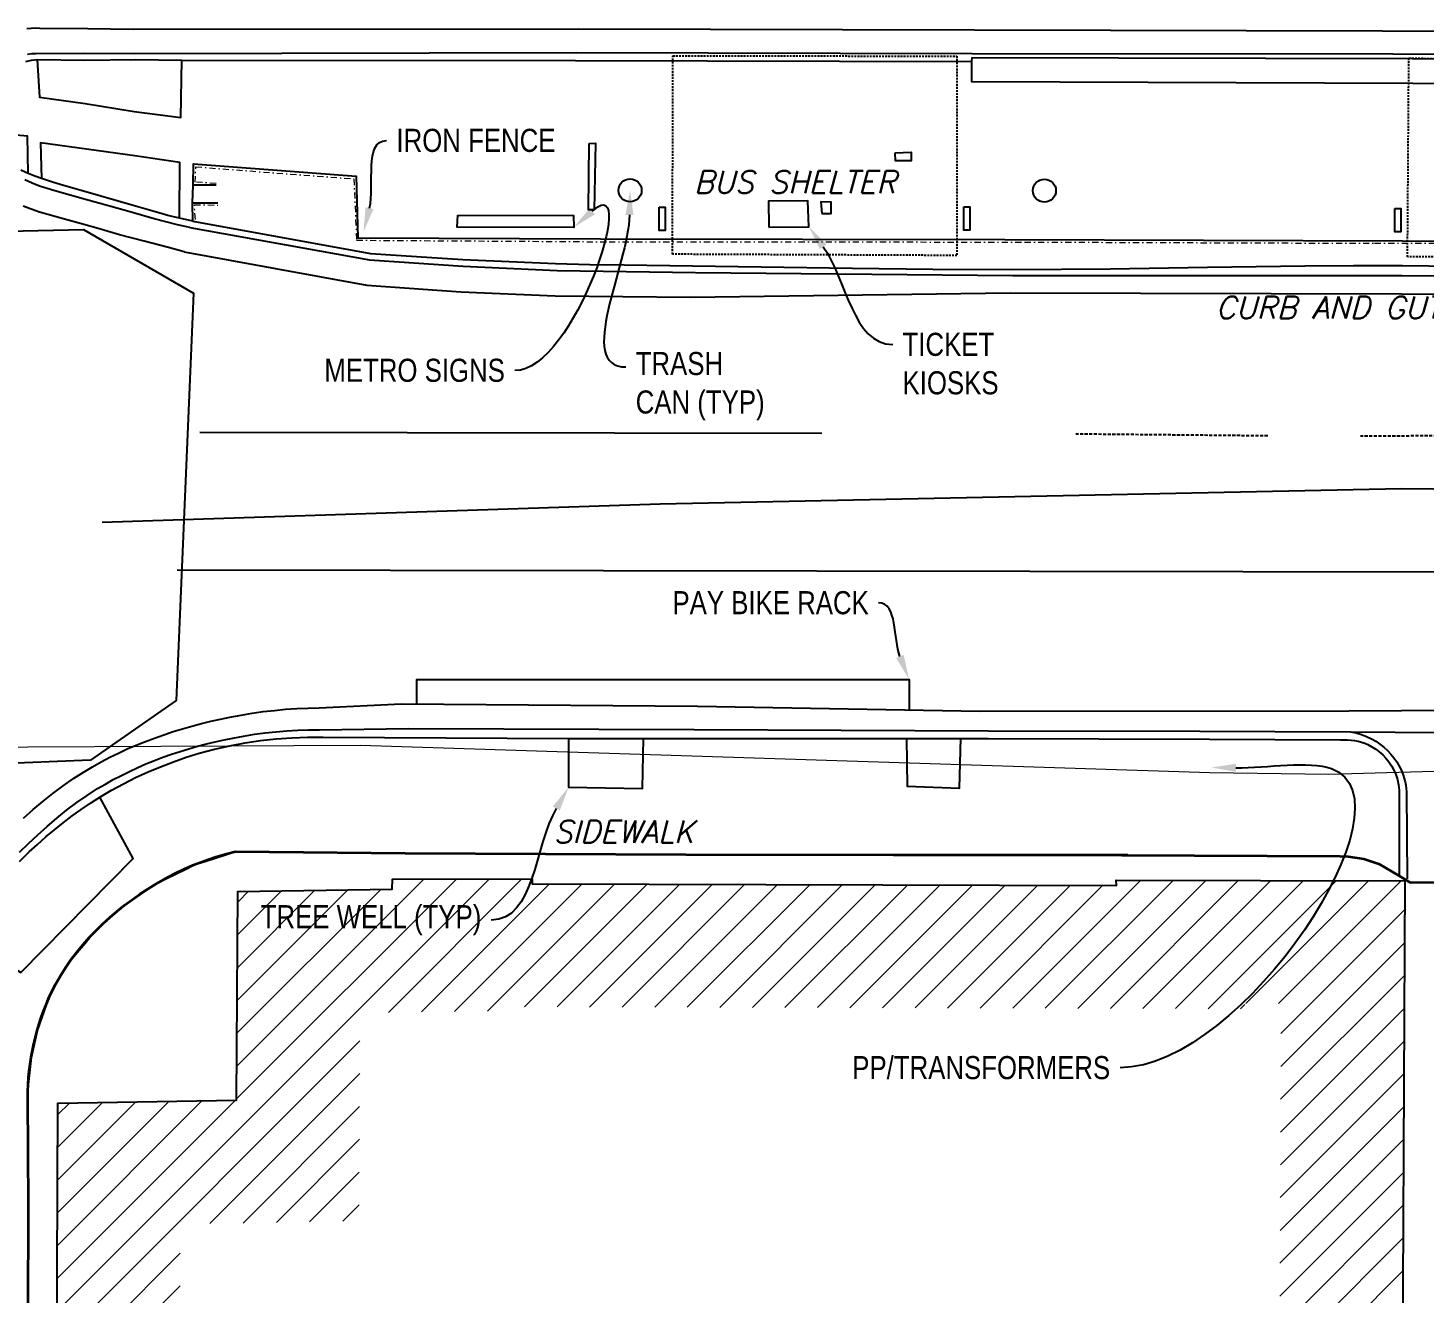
# Model space of a CAD drawing. Header units: feet. Extents: x 6441334 to 6442104, y 1883534 to 1884360.
# Drawn here: x 6441775.2 to 6441888.6, y 1883830.6 to 1883933.4 of the extents above; entities that cross this region are included whole.
import ezdxf
from ezdxf import colors
from ezdxf.entities.mleader import LeaderData, LeaderLine
from ezdxf.lldxf.tags import DXFTag
from ezdxf.math import Vec2, Vec3

# ---------------------------------------------------------------- set-up
doc = ezdxf.new("R2010")
doc.units = ezdxf.units.FT
doc.header["$MEASUREMENT"] = 0
doc.linetypes.add('DASHDOT', pattern=[1, 0.5, -0.25, 0, -0.25])
doc.linetypes.add('DASHED2', pattern=[0.375, 0.25, -0.125])
for name, color, linetype, lineweight in [('V-DETL-PATT-BLDG-', 253, 'Continuous', 13), ('VF-BLDG-LINE-', 253, 'Continuous', 25), ('VF-BLDG-OVHD-LINE-', 253, 'DASHED2', 25), ('VF-ELEC-OVHD-LINE-', 253, 'OVERHEADELECTRIC', 15), ('VF-ROAD-CRWN-LINE-', 253, 'Continuous', 25), ('VF-ROAD-STRP-WHIT-LINE-', 253, 'Continuous', 25), ('VF-TOPO-BRKL-LINE-', 253, 'DASHDOT', 13), ('VF-TOPO-CONC-EDGE-LINE-', 253, 'Continuous', 25), ('VF-TOPO-CONC-GTFL-LINE-', 253, 'Continuous', 25), ('VF-TOPO-CONC-LIPG-LINE-', 253, 'Continuous', 25), ('VF-TOPO-CONC-TBCB-LINE-', 253, 'Continuous', 25), ('VF-TOPO-CONC-TBWK-LINE-', 253, 'Continuous', 35), ('VF-TOPO-TEXT-', 253, 'Continuous', 25)]:
    doc.layers.add(name, color=color, linetype=linetype, lineweight=lineweight)
doc.layers.add('VF-TINN-DSRF-BNDY-', color=253, linetype='Continuous', lineweight=25, plot=False)
doc.styles.add('CG-Boundary', font='simplex.shx', dxfattribs={"oblique": 15, "height": 0.115})
doc.styles.add('NCS1-Anno', font='arial.ttf', dxfattribs={"width": 0.8, "height": 0.1})
doc.styles.get("Standard").update_dxf_attribs({"font": 'arial.ttf'})
tags = doc.linetypes.add('OVERHEADELECTRIC', pattern='A,1,-0.03,["OE",Standard,S=0.08,R=0,X=0,Y=-0.04],-0.16,1', length=2.19).pattern_tags.tags
tags[6] = DXFTag(74, 10)

msp = doc.modelspace()

# ---------------------------------------------------------------- hatches: boundary and pattern name
at = {"layer": 'V-DETL-PATT-BLDG-'}
h = msp.add_hatch(dxfattribs=at)
h.set_pattern_fill('ANSI31', color=256, scale=15)
h.set_pattern_definition([(45, (0, 0), (-1.3258252147, 1.3258252147), [])])
h.paths.add_polyline_path([(6441887.07, 1883864.09), (6441863.62, 1883864.13), (6441863.64, 1883863.72), (6441816.17, 1883863.85), (6441816.16, 1883864.24), (6441804.82, 1883864.22), (6441804.8, 1883863.4), (6441792.25, 1883863.23), (6441792.15, 1883846.28), (6441777.64, 1883846.02), (6441777.37, 1883784.19), (6441776.96, 1883784.03), (6441776.93, 1883758.96), (6441778.32, 1883758.96), (6441778.33, 1883757.28), (6441782.31, 1883757.27), (6441782.1, 1883756.93), (6441781.42, 1883750.62), (6441781.06, 1883750.72), (6441779.73, 1883739.2), (6441781.87, 1883739.12), (6441781.94, 1883735.7), (6441778.21, 1883735.68), (6441778.21, 1883733.34), (6441777.27, 1883733.32), (6441776.42, 1883684.59), (6441776.31, 1883658.83), (6441781, 1883658.82), (6441780.98, 1883658.01), (6441783, 1883657.98), (6441782.97, 1883651.79), (6441783.64, 1883651.72), (6441784.93, 1883643.74), (6441784.99, 1883634.51), (6441781.28, 1883634.41), (6441781.26, 1883633.62), (6441777.79, 1883633.6), (6441777.66, 1883617.68), (6441783.28, 1883617.59), (6441783.23, 1883600.38), (6441777.64, 1883600.25), (6441777.62, 1883588.21), (6441776.89, 1883587.62), (6441776.38, 1883586.82), (6441776.13, 1883585.91), (6441776.22, 1883584.76), (6441776.74, 1883583.72), (6441777.6, 1883582.94), (6441777.68, 1883568.2), (6441787.68, 1883568.26), (6441787.6, 1883583.48), (6441787.61, 1883583.49), (6441787.62, 1883590.48), (6441793.2, 1883590.61), (6441793.3, 1883624.73), (6441795.04, 1883624.77), (6441794.93, 1883644.58), (6441792.99, 1883656.5), (6441793.04, 1883667.79), (6441791.3, 1883667.82), (6441791.33, 1883668.81), (6441786.35, 1883668.82), (6441786.42, 1883684.48), (6441787.1, 1883723.45), (6441788.2, 1883723.47), (6441788.2, 1883725.75), (6441792.12, 1883725.78), (6441791.69, 1883748.8), (6441791.29, 1883748.81), (6441791.79, 1883753.55), (6441800.44, 1883767.2), (6441788.27, 1883767.24), (6441788.26, 1883768.97), (6441786.94, 1883768.97), (6441786.95, 1883777.16), (6441787.34, 1883777.31), (6441787.59, 1883836.2), (6441802.1, 1883836.45), (6441802.19, 1883853.37), (6441814.57, 1883853.53), (6441814.58, 1883853.85), (6441874.08, 1883853.69), (6441874.06, 1883854.12), (6441877.02, 1883854.11), (6441876.78, 1883803.57), (6441886.78, 1883803.52)])

# ---------------------------------------------------------------- linework, layer by layer
at = {"layer": 'VF-BLDG-LINE-'}
for points in [[(6441820.8, 1883923.99), (6441821.3, 1883924.02), (6441821.2, 1883918.61), (6441820.74, 1883918.61), (6441820.8, 1883923.99)], [(6441845.67, 1883923.22), (6441846.96, 1883923.29), (6441846.96, 1883922.58), (6441845.7, 1883922.57), (6441845.67, 1883923.22)], [(6441835.4, 1883917.19), (6441838.66, 1883917.22), (6441838.57, 1883919.32), (6441835.37, 1883919.31), (6441835.4, 1883917.19)], [(6441839.69, 1883918.3), (6441840.47, 1883918.29), (6441840.45, 1883919.22), (6441839.63, 1883919.26), (6441839.69, 1883918.3)], [(6441810.12, 1883918.17), (6441819.52, 1883918.14), (6441819.54, 1883917.17), (6441810.08, 1883917.2), (6441810.12, 1883918.17)]]:
    msp.add_lwpolyline(points, close=True, dxfattribs=at)
for points in [[(6441826.48, 1883918.81), (6441826.98, 1883918.81), (6441826.98, 1883916.91), (6441826.48, 1883916.91), (6441826.48, 1883918.81)], [(6441851.23, 1883918.84), (6441851.73, 1883918.84), (6441851.73, 1883916.94), (6441851.23, 1883916.94), (6441851.23, 1883918.84)], [(6441886.25, 1883918.7), (6441886.75, 1883918.7), (6441886.75, 1883916.8), (6441886.25, 1883916.8), (6441886.25, 1883918.7)], [(6441781.42, 1883750.62), (6441782.1, 1883756.93), (6441782.31, 1883757.27), (6441778.33, 1883757.28), (6441778.32, 1883758.96), (6441776.93, 1883758.96), (6441776.96, 1883784.03), (6441777.37, 1883784.19), (6441777.64, 1883846.02), (6441792.15, 1883846.28), (6441792.25, 1883863.23), (6441804.8, 1883863.4), (6441804.82, 1883864.22), (6441816.16, 1883864.24), (6441816.17, 1883863.85), (6441863.64, 1883863.72), (6441863.62, 1883864.13), (6441887.07, 1883864.09), (6441886.78, 1883803.52)]]:
    msp.add_lwpolyline(points, dxfattribs=at)
for centre, radius in [((6441824.12, 1883920.18), 0.937), ((6441857.79, 1883920.16), 0.932)]:
    msp.add_circle(centre, radius, dxfattribs=at)
at = {"layer": 'VF-BLDG-OVHD-LINE-', "ltscale": 0.6}
for p, q in [((6441827.57, 1883914.99, 662.24), (6441827.6, 1883931.12, 665.65)), ((6441827.6, 1883931.12, 665.65), (6441850.66, 1883931.08, 665.56)), ((6441850.66, 1883931.08, 665.56), (6441850.68, 1883914.89, 665.34)), ((6441887.29, 1883914.77, 662.05), (6441887.4, 1883930.91, 665.62)), ((6441887.4, 1883930.91, 665.62), (6441910.39, 1883930.83, 665.81)), ((6441850.68, 1883914.89, 665.34), (6441827.57, 1883914.99, 662.24)), ((6441910.37, 1883914.75, 662.09), (6441887.29, 1883914.77, 662.05))]:
    msp.add_line(p, q, dxfattribs=at)
at = {"layer": 'VF-ELEC-OVHD-LINE-'}
msp.add_lwpolyline([(6441520.87, 1883874.99), (6441672.44, 1883874.45), (6441802.22, 1883875.12), (6441871.23, 1883872.9), (6441880.86, 1883872.76), (6441911.29, 1883873.63)], dxfattribs=at)
at = {"layer": 'VF-ROAD-CRWN-LINE-'}
msp.add_lwpolyline([(6442002.4, 1883896.54), (6441944.07, 1883895.34), (6441886.8, 1883895.92), (6441826.57, 1883894.7), (6441781.22, 1883893.21)], dxfattribs=at)
at = {"layer": 'VF-ROAD-STRP-WHIT-LINE-'}
for p, q in [((6441839.71, 1883900.42, 651.53), (6441789.16, 1883900.5, 651.87)), ((6441933.42, 1883889.09, 651.15), (6441787.31, 1883889.33, 651.76))]:
    msp.add_line(p, q, dxfattribs=at)
msp.add_polyline3d([(6441772.21, 1883873.57, 651.2), (6441773.59, 1883916.87, 652.42), (6441779.71, 1883916.99, 652.35), (6441788.66, 1883911.83, 652.01), (6441787.25, 1883878.73, 651.19), (6441780.27, 1883873.9, 651.04), (6441772.21, 1883873.57, 651.2)], close=True, dxfattribs=at)
at = {"layer": 'VF-ROAD-STRP-WHIT-LINE-', "linetype": 'DASHED2'}
for points in [[(6441875.93, 1883900.23, 651.37), (6441860.33, 1883900.38, 651.45), (6441860.33, 1883900.38, 651.45)], [(6441901.68, 1883900.24, 651.29), (6441901.68, 1883900.24, 651.29), (6441883.48, 1883900.22, 651.35)]]:
    msp.add_polyline3d(points, dxfattribs=at)
at = {"layer": 'VF-TINN-DSRF-BNDY-'}
msp.add_polyline3d([(6441775.22, 1883828.83, 651.16), (6441775.24, 1883837.77, 651.34), (6441775.2, 1883846.43, 651.42), (6441775.22, 1883846.99, 651.42), (6441775.25, 1883847.54, 651.41), (6441775.49, 1883849.74, 651.4), (6441775.97, 1883851.92, 651.39), (6441776.7, 1883854.02, 651.38), (6441776.91, 1883854.53, 651.37), (6441777.12, 1883855.04, 651.37), (6441777.48, 1883855.71, 651.37), (6441777.85, 1883856.39, 651.38), (6441778.27, 1883857.03, 651.39), (6441778.7, 1883857.67, 651.39), (6441779.2, 1883858.26, 651.4), (6441779.7, 1883858.85, 651.4), (6441780.21, 1883859.45, 651.41), (6441780.71, 1883860.03, 651.41), (6441780.72, 1883860.04, 651.41), (6441781.3, 1883860.56, 651.42), (6441781.89, 1883861.08, 651.42), (6441782.48, 1883861.59, 651.43), (6441783.06, 1883862.11, 651.43), (6441783.71, 1883862.55, 651.44), (6441784.35, 1883862.98, 651.45), (6441784.99, 1883863.42, 651.45), (6441785.62, 1883863.85, 651.46), (6441786.4, 1883864.24, 651.46), (6441787.18, 1883864.63, 651.47), (6441787.96, 1883865.01, 651.48), (6441788.75, 1883865.4, 651.49), (6441789.58, 1883865.67, 651.49), (6441790.41, 1883865.94, 651.5), (6441791.24, 1883866.21, 651.51), (6441792.07, 1883866.47, 651.52), (6441805.84, 1883866.33, 651.58), (6441805.86, 1883866.33, 651.58), (6441828.65, 1883866.22, 651.52), (6441828.67, 1883866.22, 651.52), (6441845.52, 1883866.21, 651.46), (6441845.53, 1883866.21, 651.46), (6441864.07, 1883866.16, 651.52), (6441881.78, 1883866.1, 651.36), (6441882.46, 1883866.05, 651.35), (6441883.73, 1883865.87, 651.37), (6441884.95, 1883865.47, 651.38), (6441886.6, 1883864.49, 651.45), (6441887.51, 1883863.96, 651.56), (6441897.85, 1883864.01, 651.24)], dxfattribs=at)
at = {"layer": 'VF-TOPO-BRKL-LINE-'}
for points in [[(6441790.48, 1883920.75), (6441788.79, 1883920.84), (6441788.84, 1883922.09), (6441801.68, 1883921.11), (6441801.9, 1883916.13), (6441822.42, 1883916), (6441856.18, 1883915.98), (6441884.62, 1883915.88), (6441903.03, 1883915.87), (6441939.6, 1883915.7), (6441973.24, 1883915.6), (6441998.21, 1883915.53)], [(6441788.8, 1883917.82), (6441788.72, 1883919.01), (6441790.63, 1883918.98)], [(6441769.71, 1883859.69), (6441774.61, 1883856.63), (6441783.75, 1883865.9), (6441781.03, 1883870.88)]]:
    msp.add_lwpolyline(points, dxfattribs=at)
for points in [[(6441790.48, 1883920.75, 652.46), (6441788.79, 1883920.84, 652.48), (6441788.84, 1883922.09, 652.46), (6441801.68, 1883921.11, 652.74), (6441801.9, 1883916.13, 651.97), (6441822.42, 1883916, 651.56), (6441856.18, 1883915.98, 651.41), (6441884.62, 1883915.88, 651.29), (6441903.03, 1883915.87, 651.24), (6441939.6, 1883915.7, 651.1), (6441973.24, 1883915.6, 650.98), (6441998.21, 1883915.53, 650.89)], [(6441788.8, 1883917.82, 652.2), (6441788.72, 1883919.01, 652.27), (6441790.63, 1883918.98, 652.34)]]:
    msp.add_polyline3d(points, dxfattribs=at)
at = {"layer": 'VF-TOPO-CONC-EDGE-LINE-'}
for p, q in [((6441790.5, 1883920.59, 652.6), (6441788.62, 1883920.6, 652.61)), ((6441788.56, 1883919.18, 652.51), (6441790.64, 1883919.18, 652.59))]:
    msp.add_line(p, q, dxfattribs=at)
for points in [[(6441775.96, 1883930.8, 652.95), (6441776.15, 1883927.74, 652.83), (6441779.86, 1883927.23, 652.46), (6441783.84, 1883926.6, 652.45), (6441787.61, 1883926.09, 652.74), (6441787.71, 1883930.75, 652.97)], [(6441851.89, 1883930.97, 652.84), (6441851.86, 1883930.64, 652.85), (6441851.87, 1883929.02, 652.88), (6441887.73, 1883928.9, 652.73), (6441920.46, 1883928.8, 652.61), (6441943.25, 1883928.76, 652.53), (6441972.77, 1883928.64, 652.4), (6442001.81, 1883928.65, 652.3), (6442001.83, 1883930.57, 652.26)], [(6441851.89, 1883930.97, 652.84), (6441887.66, 1883930.89, 652.7), (6441920.48, 1883930.75, 652.6), (6441943.07, 1883930.75, 652.47), (6441972.65, 1883930.61, 652.41), (6442001.83, 1883930.57, 652.26)], [(6441775.21, 1883921.54, 652.78), (6441775.15, 1883924.59, 652.81), (6441771.42, 1883924.9, 652.86)], [(6441787.51, 1883917.91, 652.4), (6441787.55, 1883922.45, 652.65), (6441783.87, 1883922.99, 652.33), (6441776.23, 1883924.05, 652.78), (6441776.3, 1883921.14, 652.72)], [(6441788.6, 1883917.68, 652.36), (6441788.56, 1883919.18, 652.51), (6441788.62, 1883920.6, 652.61), (6441788.65, 1883922.33, 652.72), (6441801.87, 1883921.34, 653.1), (6441802, 1883916.31, 653.23), (6441821.71, 1883916.25, 653.21), (6441854.58, 1883916.2, 653.1), (6441903.02, 1883916.03, 652.91), (6441973.37, 1883915.78, 652.65), (6442001.1, 1883915.81, 652.57)], [(6441882.67, 1883876.19, 650.5), (6441883.11, 1883876.1, 650.54), (6441883.54, 1883875.98, 650.58), (6441883.96, 1883875.82, 650.62), (6441884.37, 1883875.63, 650.66), (6441884.71, 1883875.43, 650.7), (6441885.05, 1883875.2, 650.73), (6441885.36, 1883874.95, 650.77), (6441885.66, 1883874.68, 650.8), (6441885.94, 1883874.39, 650.84), (6441886.19, 1883874.08, 650.87), (6441886.42, 1883873.75, 650.91), (6441886.62, 1883873.41, 650.94), (6441886.74, 1883873.17, 650.97), (6441886.85, 1883872.92, 651), (6441886.95, 1883872.66, 651.03), (6441887.03, 1883872.4, 651.06), (6441887.1, 1883872.13, 651.09), (6441887.15, 1883871.87, 651.12), (6441887.19, 1883871.6, 651.15), (6441887.22, 1883871.33, 651.18), (6441887.26, 1883864.26, 651.55)], [(6441819.13, 1883875.64, 651.21), (6441819.13, 1883871.69, 651.39), (6441825.12, 1883871.6, 651.39), (6441825.21, 1883875.66, 651.25)], [(6441846.57, 1883875.65, 651.22), (6441846.63, 1883871.77, 651.17), (6441850.9, 1883871.62, 651.17), (6441850.99, 1883875.68, 651.03)], [(6441769.71, 1883859.69, 651.13), (6441774.61, 1883856.63, 651.32), (6441783.75, 1883865.9, 651.41), (6441781.03, 1883870.88, 651.27)]]:
    msp.add_polyline3d(points, dxfattribs=at)
at = {"layer": 'VF-TOPO-CONC-GTFL-LINE-'}
for points in [[(6441775.17, 1883931.25, 652.45), (6441775.51, 1883931.29, 652.45), (6441775.85, 1883931.3, 652.45), (6441779.81, 1883931.32, 652.47), (6441783.87, 1883931.31, 652.46), (6441819.75, 1883931.39, 652.3), (6441851.91, 1883931.3, 652.24), (6441886.09, 1883931.28, 652.1), (6441920.47, 1883931.09, 651.98)], [(6441788.34, 1883917.15, 651.86), (6441787.34, 1883917.38, 651.87), (6441786.4, 1883917.61, 651.9), (6441785.46, 1883917.87, 651.93), (6441783.59, 1883918.4, 652), (6441781.73, 1883918.91, 652.06), (6441779.87, 1883919.45, 652.12), (6441778.62, 1883919.8, 652.16), (6441777.37, 1883920.13, 652.19), (6441776.75, 1883920.32, 652.21), (6441776.13, 1883920.53, 652.22), (6441775.54, 1883920.76, 652.24), (6441774.95, 1883921.04, 652.26)], [(6441788.34, 1883917.15, 651.86), (6441802.95, 1883914.53, 651.39), (6441810.56, 1883914.01, 651.29), (6441818.19, 1883913.67, 651.18), (6441829.44, 1883913.5, 651.08), (6441855.21, 1883913.27, 650.99), (6441886.84, 1883913.26, 650.73), (6441903.76, 1883913.23, 650.75), (6441939.81, 1883913.14, 650.76), (6441973.83, 1883912.98, 650.77), (6442001.24, 1883912.97, 650.65)], [(6441774.51, 1883866.42, 650.77), (6441775.25, 1883867.13, 650.77), (6441776, 1883867.83, 650.78), (6441776.76, 1883868.51, 650.79), (6441777.55, 1883869.18, 650.79), (6441778.34, 1883869.82, 650.8), (6441779.16, 1883870.44, 650.81), (6441780, 1883871.02, 650.81), (6441780.86, 1883871.58, 650.82), (6441781.49, 1883871.95, 650.83), (6441782.13, 1883872.31, 650.83), (6441782.79, 1883872.65, 650.84), (6441783.45, 1883872.97, 650.85), (6441784.12, 1883873.28, 650.85), (6441784.79, 1883873.58, 650.86), (6441785.48, 1883873.86, 650.87), (6441786.17, 1883874.12, 650.87), (6441786.87, 1883874.37, 650.88), (6441787.57, 1883874.6, 650.89), (6441788.27, 1883874.82, 650.89), (6441788.98, 1883875.02, 650.9), (6441789.7, 1883875.21, 650.91), (6441790.42, 1883875.39, 650.92), (6441791.13, 1883875.55, 650.92), (6441791.85, 1883875.69, 650.93), (6441792.72, 1883875.85, 650.92), (6441793.6, 1883875.99, 650.9), (6441794.47, 1883876.1, 650.89), (6441795.35, 1883876.2, 650.88), (6441796.23, 1883876.27, 650.87), (6441797.12, 1883876.32, 650.85), (6441798, 1883876.35, 650.84), (6441798.88, 1883876.35, 650.83), (6441806.12, 1883876.47, 650.81), (6441829.33, 1883876.37, 650.72), (6441853.21, 1883876.28, 650.63), (6441870.41, 1883876.25, 650.59), (6441882.67, 1883876.19, 650.5), (6441911.78, 1883875.98, 650.41)]]:
    msp.add_polyline3d(points, dxfattribs=at)
at = {"layer": 'VF-TOPO-CONC-LIPG-LINE-', "elevation": 650.93}
msp.add_lwpolyline([(6441806.79, 1883878.45), (6441806.79, 1883880.45), (6441846.79, 1883880.45), (6441846.79, 1883877.96)], dxfattribs=at)
at = {"layer": 'VF-TOPO-CONC-LIPG-LINE-'}
for points in [[(6441775.1, 1883933.32, 652.62), (6441775.46, 1883933.36, 652.62), (6441775.82, 1883933.38, 652.63), (6441776.17, 1883933.37, 652.63), (6441780.06, 1883933.32, 652.61), (6441783.76, 1883933.28, 652.59), (6441819.92, 1883933.3, 652.42), (6441852.11, 1883933.22, 652.29), (6441885.22, 1883933.13, 652.16), (6441920.57, 1883933.05, 652.03)], [(6441787.89, 1883915.18, 652.04), (6441786.62, 1883915.54, 652.08), (6441784.64, 1883916.06, 652.11), (6441782.65, 1883916.58, 652.15), (6441781.1, 1883917.02, 652.2), (6441779.55, 1883917.47, 652.25), (6441778.18, 1883917.84, 652.29), (6441776.81, 1883918.21, 652.32), (6441776.13, 1883918.41, 652.34), (6441775.46, 1883918.64, 652.36), (6441774.81, 1883918.9, 652.38)], [(6441787.89, 1883915.18, 652.04), (6441802.74, 1883912.48, 651.6), (6441810.38, 1883911.94, 651.48), (6441818.03, 1883911.62, 651.36), (6441829.03, 1883911.51, 651.16), (6441855.01, 1883911.86, 651.01), (6441886.8, 1883911.77, 650.85), (6441903.7, 1883911.71, 650.86), (6441939.4, 1883911.6, 650.87), (6441973.68, 1883911.38, 650.81), (6442000.83, 1883911.26, 650.76)], [(6441774.85, 1883869.18, 650.85), (6441775.62, 1883869.87, 650.86), (6441776.41, 1883870.54, 650.87), (6441777.22, 1883871.18, 650.89), (6441778.05, 1883871.8, 650.9), (6441778.9, 1883872.39, 650.91), (6441779.77, 1883872.95, 650.92), (6441780.45, 1883873.36, 650.92), (6441781.14, 1883873.75, 650.93), (6441781.84, 1883874.12, 650.93), (6441782.55, 1883874.47, 650.93), (6441783.27, 1883874.8, 650.94), (6441784, 1883875.11, 650.94), (6441784.74, 1883875.41, 650.94), (6441785.48, 1883875.69, 650.95), (6441786.23, 1883875.96, 650.95), (6441786.99, 1883876.21, 650.95), (6441787.75, 1883876.44, 650.96), (6441788.52, 1883876.66, 650.96), (6441789.29, 1883876.86, 650.96), (6441790.06, 1883877.05, 650.97), (6441790.84, 1883877.22, 650.97), (6441791.61, 1883877.39, 650.97), (6441792.51, 1883877.55, 650.97), (6441793.41, 1883877.7, 650.97), (6441794.31, 1883877.83, 650.98), (6441795.22, 1883877.93, 650.98), (6441796.13, 1883878.02, 650.98), (6441797.04, 1883878.08, 650.98), (6441797.95, 1883878.12, 650.98), (6441798.86, 1883878.14, 650.98), (6441805.55, 1883878.46, 650.93), (6441829.59, 1883878.28, 650.83), (6441852.56, 1883877.86, 650.71), (6441882.51, 1883877.89, 650.59), (6441908.26, 1883878.05, 650.51)]]:
    msp.add_polyline3d(points, dxfattribs=at)
at = {"layer": 'VF-TOPO-CONC-TBCB-LINE-'}
for points in [[(6441775.02, 1883930.66, 652.98), (6441775.48, 1883930.75, 652.97), (6441775.96, 1883930.8, 652.95), (6441779.82, 1883930.75, 652.5), (6441783.92, 1883930.8, 652.47), (6441787.71, 1883930.75, 652.97), (6441819.68, 1883930.72, 652.91), (6441851.86, 1883930.64, 652.85)], [(6441788.6, 1883917.68, 652.36), (6441787.51, 1883917.91, 652.4), (6441786.56, 1883918.15, 652.31), (6441785.63, 1883918.41, 652.22), (6441783.76, 1883918.96, 652.05), (6441779.91, 1883920.05, 652.14), (6441778.1, 1883920.58, 652.43), (6441777.2, 1883920.85, 652.57), (6441776.3, 1883921.14, 652.72), (6441775.75, 1883921.33, 652.75), (6441775.21, 1883921.54, 652.78), (6441774.62, 1883921.81, 652.79)], [(6441788.6, 1883917.68, 652.36), (6441803.02, 1883915.06, 651.92), (6441806.78, 1883914.8, 651.86), (6441810.54, 1883914.57, 651.8), (6441814.3, 1883914.39, 651.74), (6441818.07, 1883914.24, 651.68), (6441820.85, 1883914.17, 651.63), (6441823.63, 1883914.12, 651.58), (6441829.19, 1883914.05, 651.48), (6441842.2, 1883913.85, 651.42), (6441848.71, 1883913.79, 651.39), (6441855.22, 1883913.76, 651.36), (6441859.18, 1883913.77, 651.35), (6441863.13, 1883913.81, 651.34), (6441871.05, 1883913.94, 651.31), (6441875, 1883914, 651.3), (6441878.96, 1883914.06, 651.28), (6441882.91, 1883914.08, 651.27), (6441886.87, 1883914.07, 651.26), (6441891.14, 1883914.02, 651.25)], [(6441774.52, 1883865.67, 650.83), (6441775.31, 1883866.44, 650.79), (6441775.97, 1883867.05, 650.85), (6441776.65, 1883867.65, 650.91), (6441777.35, 1883868.24, 650.97), (6441778.06, 1883868.81, 651.03), (6441778.78, 1883869.36, 651.09), (6441779.52, 1883869.89, 651.15), (6441780.27, 1883870.39, 651.21), (6441781.03, 1883870.88, 651.27), (6441781.99, 1883871.44, 651.27), (6441782.96, 1883871.97, 651.28), (6441783.95, 1883872.47, 651.28), (6441784.96, 1883872.93, 651.28), (6441785.98, 1883873.36, 651.29), (6441787.02, 1883873.76, 651.29), (6441788.06, 1883874.12, 651.29), (6441789.12, 1883874.45, 651.3), (6441790.35, 1883874.78, 651.29), (6441791.59, 1883875.06, 651.29), (6441792.84, 1883875.29, 651.29), (6441794.1, 1883875.48, 651.28), (6441795.37, 1883875.62, 651.28), (6441796.64, 1883875.71, 651.28), (6441797.92, 1883875.75, 651.27), (6441799.19, 1883875.75, 651.27), (6441819.13, 1883875.64, 651.21), (6441825.21, 1883875.66, 651.25), (6441838.5, 1883875.64, 651.22), (6441853.23, 1883875.66, 651.23)], [(6441853.23, 1883875.66, 651.23), (6441871.2, 1883875.6, 651.26), (6441881.85, 1883875.53, 651.22), (6441882.13, 1883875.55, 651.22), (6441882.42, 1883875.54, 651.21), (6441882.7, 1883875.52, 651.21), (6441882.99, 1883875.48, 651.2), (6441883.27, 1883875.43, 651.19), (6441883.54, 1883875.35, 651.19), (6441883.81, 1883875.26, 651.18), (6441884.07, 1883875.15, 651.18), (6441884.39, 1883874.98, 651.18), (6441884.71, 1883874.79, 651.19), (6441885, 1883874.56, 651.2), (6441885.28, 1883874.31, 651.2), (6441885.54, 1883874.04, 651.21), (6441885.77, 1883873.75, 651.22), (6441885.98, 1883873.44, 651.22), (6441886.15, 1883873.12, 651.23), (6441886.33, 1883872.72, 651.25), (6441886.47, 1883872.31, 651.27), (6441886.56, 1883871.88, 651.3), (6441886.62, 1883871.45, 651.32), (6441886.6, 1883864.49, 651.45)]]:
    msp.add_polyline3d(points, dxfattribs=at)
at = {"layer": 'VF-TOPO-CONC-TBWK-LINE-'}
for points in [[(6441775.22, 1883828.83, 651.16), (6441775.24, 1883837.77, 651.34), (6441775.2, 1883846.43, 651.42), (6441775.2, 1883846.99, 651.42), (6441775.22, 1883847.54, 651.41), (6441775.25, 1883848.09, 651.41), (6441775.31, 1883848.64, 651.41), (6441775.37, 1883849.2, 651.4), (6441775.46, 1883849.75, 651.4), (6441775.56, 1883850.3, 651.4), (6441775.67, 1883850.84, 651.39), (6441775.8, 1883851.39, 651.39), (6441775.94, 1883851.92, 651.39), (6441776.1, 1883852.46, 651.39), (6441776.27, 1883852.99, 651.38), (6441776.46, 1883853.51, 651.38), (6441776.67, 1883854.02, 651.38), (6441776.88, 1883854.53, 651.37), (6441777.11, 1883855.03, 651.37), (6441777.46, 1883855.72, 651.37), (6441777.84, 1883856.38, 651.38), (6441778.25, 1883857.03, 651.39), (6441778.69, 1883857.67, 651.39), (6441779.16, 1883858.29, 651.4), (6441779.65, 1883858.89, 651.4), (6441780.17, 1883859.47, 651.41), (6441780.71, 1883860.03, 651.41), (6441781.27, 1883860.58, 651.42), (6441781.85, 1883861.11, 651.42), (6441782.44, 1883861.62, 651.43), (6441783.05, 1883862.1, 651.43), (6441783.68, 1883862.57, 651.44), (6441784.31, 1883863.02, 651.45), (6441784.96, 1883863.44, 651.45), (6441785.61, 1883863.84, 651.46), (6441786.37, 1883864.27, 651.46), (6441787.14, 1883864.68, 651.47), (6441787.93, 1883865.05, 651.48), (6441788.73, 1883865.4, 651.49), (6441789.55, 1883865.71, 651.49), (6441790.38, 1883866, 651.5), (6441791.21, 1883866.25, 651.51), (6441792.05, 1883866.47, 651.52), (6441805.84, 1883866.33, 651.58), (6441828.65, 1883866.22, 651.52), (6441845.52, 1883866.21, 651.46), (6441864.57, 1883866.19, 651.49)], [(6441864.07, 1883866.16, 651.52), (6441881.78, 1883866.1, 651.36), (6441882.46, 1883866.05, 651.35), (6441883.73, 1883865.87, 651.37), (6441884.95, 1883865.47, 651.38), (6441886.6, 1883864.49, 651.45), (6441887.51, 1883863.96, 651.56), (6441897.85, 1883864.01, 651.24)]]:
    msp.add_polyline3d(points, dxfattribs=at)

# ---------------------------------------------------------------- texts
at = {"layer": 'VF-TOPO-TEXT-', "char_height": 1.8, "attachment_point": 1, "style": 'CG-Boundary'}
for s, insert, width in [('BUS SHELTER', (6441829.31, 1883921.76), 22.6973), ('CURB AND GUTTER', (6441871.72, 1883911.56, -693.72), 36.2014), ('SIDEWALK', (6441817.9, 1883868.98), 22.6973)]:
    msp.add_mtext(s, dxfattribs=dict(at, insert=insert, width=width))

# ---------------------------------------------------------------- leaders
at = {"layer": 'VF-TOPO-TEXT-'}
ml = msp.add_multileader_mtext('Standard', dxfattribs=at)
ml.set_content('IRON FENCE', color=256, style='NCS1-Anno')
ml.set_leader_properties()
ml.build(insert=Vec2(0, 0))
ml.multileader.update_dxf_attribs({"leader_type": 2, "dogleg_length": 0.1, "arrow_head_size": 2, "scale": 20})
ctx = ml.context
ctx.base_point, ctx.scale, ctx.char_height, ctx.arrow_head_size, ctx.landing_gap_size, ctx.plane_origin = Vec3(6441804.34, 1883924.22, 652.57), 20, 1.875, 2, 0.8, Vec3(6441819.31, 1883916.67, 652.57)
notes = []
notes.append((ctx, [(1, (1, 1, 0), (6441802.34, 1883924.22, 652.57), (1, 0), 2, [(0, [(6441802.46, 1883916.8, 652.57)], 0, [])])]))
ctx.mtext.insert, ctx.mtext.flow_direction = Vec3(6441805.14, 1883925.18, 652.57), 5
ml = msp.add_multileader_mtext('Standard', dxfattribs=at)
ml.set_content('METRO SIGNS', color=256, style='NCS1-Anno')
ml.set_leader_properties()
ml.build(insert=Vec2(0, 0))
ml.multileader.update_dxf_attribs({"leader_type": 2, "dogleg_length": 0.1, "arrow_head_size": 2, "scale": 20})
ctx = ml.context
ctx.base_point, ctx.scale, ctx.char_height, ctx.arrow_head_size, ctx.landing_gap_size, ctx.plane_origin = Vec3(6441805.83, 1883905.54), 20, 1.875, 2, 0.8, Vec3(6441819.54, 1883917.17)
ctx.text_align_type = 2
notes.append((ctx, [(0, (1, 1, 0), (6441816.75, 1883905.54), (-1, 0), 2, [(1, [(6441819.54, 1883917.17), (6441821.2, 1883918.61)], 0, [])])]))
ctx.mtext.insert, ctx.mtext.width, ctx.mtext.alignment, ctx.mtext.flow_direction = Vec3(6441813.95, 1883906.5), 9.5338, 3, 5
ml = msp.add_multileader_mtext('Standard', dxfattribs=at)
ml.set_content('TRASH \\PCAN (TYP) ', color=256, style='NCS1-Anno')
ml.set_leader_properties()
ml.build(insert=Vec2(0, 0))
ml.multileader.update_dxf_attribs({"leader_type": 2, "dogleg_length": 0.1, "arrow_head_size": 2, "scale": 20})
ctx = ml.context
ctx.base_point, ctx.scale, ctx.char_height, ctx.arrow_head_size, ctx.landing_gap_size, ctx.plane_origin = Vec3(6441823.78, 1883905.83), 20, 1.875, 2, 0.8, Vec3(6441824.12, 1883920.18)
notes.append((ctx, [(1, (1, 1, 0), (6441821.78, 1883905.83), (1, 0), 2, [(0, [(6441824.12, 1883920.18)], 0, [])])]))
ctx.mtext.insert, ctx.mtext.flow_direction = Vec3(6441824.58, 1883907.05), 5
ml = msp.add_multileader_mtext('Standard', dxfattribs=at)
ml.set_content('TICKET\\PKIOSKS', color=256, style='NCS1-Anno')
ml.set_leader_properties()
ml.build(insert=Vec2(0, 0))
ml.multileader.update_dxf_attribs({"leader_type": 2, "dogleg_length": 0.1, "arrow_head_size": 2, "scale": 20})
ctx = ml.context
ctx.base_point, ctx.scale, ctx.char_height, ctx.arrow_head_size, ctx.landing_gap_size, ctx.plane_origin = Vec3(6441845.46, 1883907.66), 20, 1.875, 2, 0.8, Vec3(6441834.71, 1883916.35)
notes.append((ctx, [(1, (1, 1, 0), (6441843.46, 1883907.66), (1, 0), 2, [(1, [(6441838.66, 1883917.22)], 0, [])])]))
ctx.mtext.insert, ctx.mtext.width, ctx.mtext.flow_direction = Vec3(6441846.26, 1883908.61), 9.5338, 5
ml = msp.add_multileader_mtext('Standard', dxfattribs=at)
ml.set_content('PAY BIKE RACK', color=256, style='NCS1-Anno')
ml.set_leader_properties()
ml.build(insert=Vec2(0, 0))
ml.multileader.update_dxf_attribs({"leader_type": 2, "dogleg_length": 0.1, "arrow_head_size": 2, "scale": 20})
ctx = ml.context
ctx.base_point, ctx.scale, ctx.char_height, ctx.arrow_head_size, ctx.landing_gap_size, ctx.plane_origin = Vec3(6441826.93, 1883886.67, 650.93), 20, 1.875, 2, 0.8, Vec3(6441846.79, 1883880.45, 650.93)
ctx.text_align_type = 2
notes.append((ctx, [(0, (1, 1, 0), (6441846.32, 1883886.67, 650.93), (-1, 0), 2, [(0, [(6441846.79, 1883880.45, 650.93)], 0, [])])]))
ctx.mtext.insert, ctx.mtext.alignment, ctx.mtext.flow_direction = Vec3(6441843.52, 1883887.62, 650.93), 3, 5
ml = msp.add_multileader_mtext('Standard', dxfattribs=at)
ml.set_content('PP/TRANSFORMERS ', color=256, style='NCS1-Anno')
ml.set_leader_properties()
ml.build(insert=Vec2(0, 0))
ml.multileader.update_dxf_attribs({"leader_type": 2, "dogleg_length": 0.1, "arrow_head_size": 2, "scale": 20})
ctx = ml.context
ctx.base_point, ctx.scale, ctx.char_height, ctx.arrow_head_size, ctx.landing_gap_size, ctx.plane_origin = Vec3(6441841.64, 1883848.9, 663.17), 20, 1.875, 2, 0.8, Vec3(6441871.64, 1883873.22, 663.17)
ctx.text_align_type = 2
notes.append((ctx, [(1, (1, 1, 0), (6441865.93, 1883848.9, 663.17), (-1, 0), 2, [(1, [(6441871.35, 1883873.29, 663.17), (6441881.11, 1883873.2, 663.17)], 0, [])])]))
ctx.mtext.insert, ctx.mtext.alignment, ctx.mtext.flow_direction = Vec3(6441863.13, 1883849.85, 663.17), 3, 5
ml = msp.add_multileader_mtext('Standard', dxfattribs=at)
ml.set_content('TREE WELL (TYP)', color=256, style='NCS1-Anno')
ml.set_leader_properties()
ml.build(insert=Vec2(0, 0))
ml.multileader.update_dxf_attribs({"leader_type": 2, "dogleg_length": 0.1, "arrow_head_size": 2, "scale": 20})
ctx = ml.context
ctx.base_point, ctx.scale, ctx.char_height, ctx.arrow_head_size, ctx.landing_gap_size, ctx.plane_origin = Vec3(6441793.44, 1883860.89, 651.39), 20, 1.875, 2, 0.8, Vec3(6441819.13, 1883871.69, 651.39)
ctx.text_align_type = 2
notes.append((ctx, [(0, (1, 1, 0), (6441814.84, 1883860.89, 651.39), (-1, 0), 2, [(0, [(6441819.13, 1883871.69, 651.39)], 0, [])])]))
ctx.mtext.insert, ctx.mtext.alignment, ctx.mtext.flow_direction = Vec3(6441812.04, 1883862.11, 651.39), 3, 5
for ctx, leaders in notes:
    for number, flags, end, landing, length, lines in leaders:
        leader = LeaderData()
        leader.index, (leader.has_last_leader_line, leader.has_dogleg_vector, leader.attachment_direction) = number, flags
        leader.last_leader_point, leader.dogleg_vector, leader.dogleg_length = Vec3(end), Vec3(landing), length
        for number, points, colour, breaks in lines:
            line = LeaderLine()
            line.index, line.vertices, line.color, line.breaks = number, Vec3.list(points), colors.encode_raw_color(colour), breaks
            leader.lines.append(line)
        ctx.leaders.append(leader)

doc.saveas('drawing.dxf')
